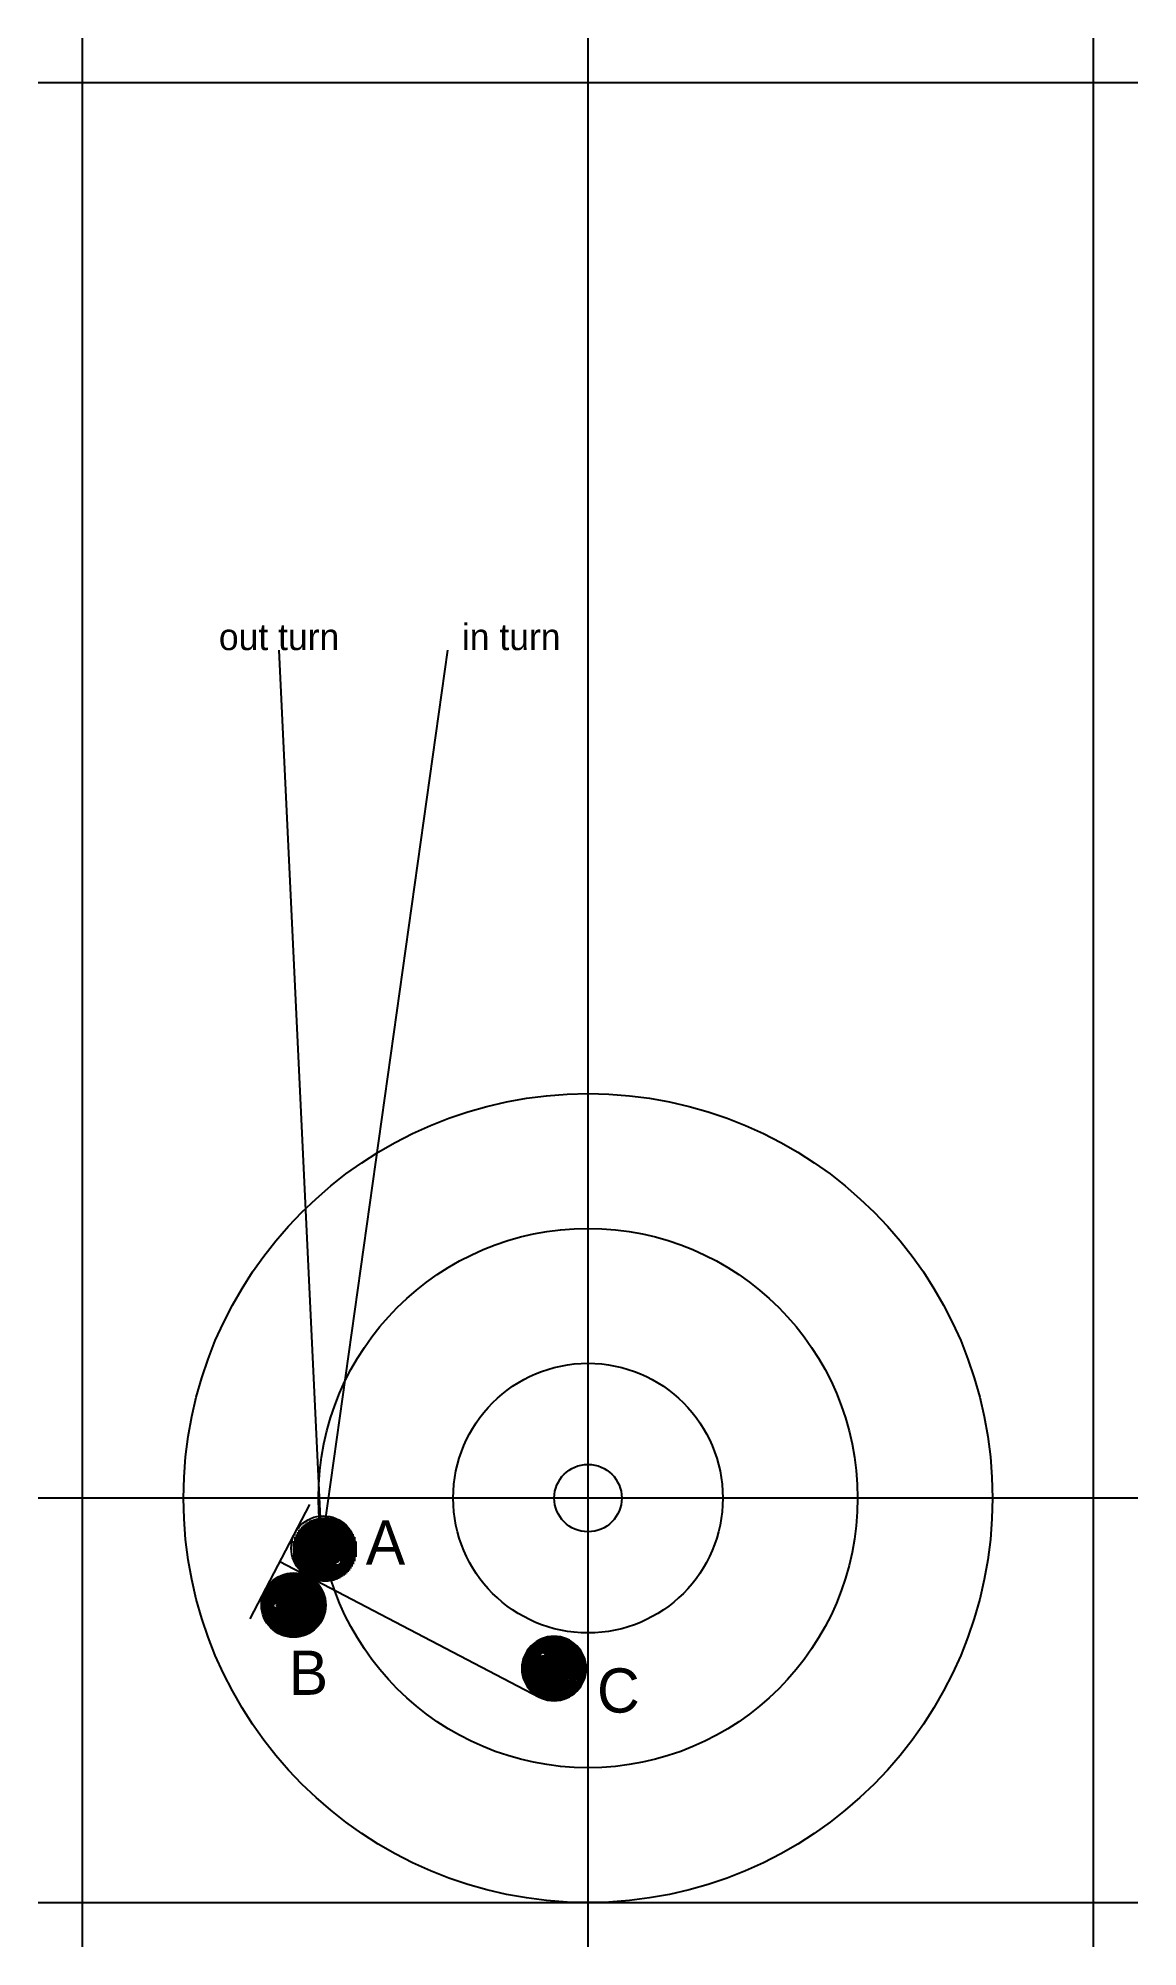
# Model space of a CAD drawing. Extents: x -2.49 to 2.49, y -2.03 to 6.6.
import ezdxf
from ezdxf.enums import TextEntityAlignment as Align

# ---------------------------------------------------------------- set-up
doc = ezdxf.new("R2010")
doc.units = 0
doc.header["$LTSCALE"] = 0.75
doc.linetypes.add('AUSGEZOGEN', pattern=[0])
doc.linetypes.add('VERDECKT', pattern=[0])
doc.layers.get('0').update_dxf_attribs({"linetype": 'AUSGEZOGEN'})

# ---------------------------------------------------------------- blocks, each defined once
blk = doc.blocks.new('*X')
at = {"color": 0}
for p, q in [((9.8945, 10.0094), (10.0406, 10.1555)), ((9.8947, 10.0185), (10.0315, 10.1553)), ((9.8948, 10.0008), (10.0492, 10.1552)), ((9.8955, 9.9927), (10.0573, 10.1545)), ((9.8956, 10.0282), (10.0218, 10.1544)), ((9.8966, 9.985), (10.065, 10.1534)), ((9.8973, 10.0388), (10.0112, 10.1527)), ((9.8981, 9.9777), (10.0723, 10.1519)), ((9.8999, 9.9706), (10.0794, 10.1501)), ((9.9002, 10.0505), (9.9995, 10.1498)), ((9.902, 9.9639), (10.0861, 10.148)), ((9.9043, 9.9574), (10.0926, 10.1457)), ((9.9048, 10.0639), (9.9861, 10.1452)), ((9.9069, 9.9511), (10.0989, 10.1431)), ((9.9097, 9.9451), (10.1049, 10.1403)), ((9.9128, 9.9393), (10.1107, 10.1372)), ((9.9128, 10.0808), (9.9692, 10.1372)), ((9.9161, 9.9337), (10.1163, 10.1339)), ((9.9195, 9.9284), (10.1216, 10.1305)), ((9.9232, 9.9232), (10.1268, 10.1268)), ((10.0388, 10.03), (10.1318, 10.1229)), ((10.0461, 10.0284), (10.1366, 10.1189)), ((10.0497, 10.0232), (10.1411, 10.1146)), ((10.05, 10.0146), (10.1455, 10.1102)), ((10.05, 10.0058), (10.1498, 10.1056)), ((10.05, 9.997), (10.1538, 10.1007)), ((9.9271, 9.9182), (10.03, 10.0212)), ((9.9311, 9.9134), (10.03, 10.0123)), ((10.0021, 9.8695), (10.1805, 10.0479)), ((10.0092, 9.8678), (10.1822, 10.0408)), ((10.0166, 9.8664), (10.1836, 10.0334)), ((10.0244, 9.8653), (10.1847, 10.0256)), ((10.03, 10.03), (10.04, 10.04)), ((10.03, 10.0212), (10.0468, 10.0379)), ((10.03, 10.0123), (10.0499, 10.0322)), ((10.03, 10.0035), (10.05, 10.0235)), ((10.03, 9.9946), (10.05, 10.0146)), ((10.0326, 9.8647), (10.1853, 10.0174)), ((10.0493, 9.9256), (10.1785, 10.0547)), ((10.05, 9.9881), (10.1576, 10.0957)), ((10.05, 9.9793), (10.1612, 10.0905)), ((10.05, 9.9705), (10.1647, 10.0851)), ((10.05, 9.9616), (10.1679, 10.0795)), ((10.05, 9.9528), (10.1709, 10.0736)), ((10.05, 9.9439), (10.1737, 10.0676)), ((10.05, 9.9351), (10.1762, 10.0613)), ((9.9354, 9.9089), (10.03, 10.0035)), ((9.9398, 9.9045), (10.03, 9.9946)), ((9.9444, 9.9002), (10.03, 9.9858)), ((9.9493, 9.8962), (10.03, 9.977)), ((9.9543, 9.8924), (10.03, 9.9681)), ((9.9595, 9.8888), (10.03, 9.9593)), ((9.9649, 9.8853), (10.03, 9.9505)), ((9.9705, 9.8821), (10.03, 9.9416)), ((9.9764, 9.8791), (10.03, 9.9328)), ((9.9824, 9.8763), (10.031, 9.9249)), ((10.03, 9.9858), (10.05, 10.0058)), ((10.03, 9.977), (10.05, 9.997)), ((10.03, 9.9681), (10.05, 9.9881)), ((10.03, 9.9593), (10.05, 9.9793)), ((10.03, 9.9505), (10.05, 9.9705)), ((10.03, 9.9416), (10.05, 9.9616)), ((10.0314, 9.9342), (10.05, 9.9528)), ((10.0364, 9.9304), (10.05, 9.9439)), ((10.0413, 9.8645), (10.1855, 10.0087)), ((10.0505, 9.8648), (10.1852, 9.9995)), ((10.0604, 9.8659), (10.1841, 9.9896)), ((10.0711, 9.8678), (10.1822, 9.9789)), ((10.0831, 9.871), (10.179, 9.9669)), ((10.0971, 9.8761), (10.1739, 9.9529)), ((10.1152, 9.8854), (10.1646, 9.9348)), ((9.9887, 9.8738), (10.0356, 9.9207)), ((9.9953, 9.8715), (10.0444, 9.9207))]:
    blk.add_line(p, q, dxfattribs=at)
blk = doc.blocks.new('ROCKD')
at = {"color": 0}
blk.add_lwpolyline([(-0.001, 0.02), (0.001, 0.02, -0.414214), (0.01, 0.011), (0.01, -0.081, -0.414214), (0.001, -0.09), (-0.001, -0.09, -0.414214), (-0.01, -0.081), (-0.01, 0.011, -0.414214)], format="xyb", close=True, dxfattribs=at)
for radius in [0.1455, 0.1055]:
    blk.add_circle((0, 0), radius, dxfattribs=at)
blk.add_blockref('*X', (-10.04, -10.01), dxfattribs=at)
blk = doc.blocks.new('HOUSEO')
at = {"color": 0}
for p, q in [((-2.286, -2.0288), (-2.286, 6.6008)), ((0, -2.0288), (0, 6.6008)), ((2.286, -2.0288), (2.286, 6.6008)), ((-2.486, 6.4008), (2.486, 6.4008)), ((2.486, 0), (-2.486, 0)), ((-2.486, -1.8288), (2.486, -1.8288))]:
    blk.add_line(p, q, dxfattribs=at)
for radius in [1.8288, 1.2192, 0.6096, 0.1524]:
    blk.add_circle((0, 0), radius, dxfattribs=at)
blk = doc.blocks.new('ROCKL')
at = {"color": 0}
blk.add_lwpolyline([(-0.001, 0.02), (0.001, 0.02, -0.414214), (0.01, 0.011), (0.01, -0.081, -0.414214), (0.001, -0.09), (-0.001, -0.09, -0.414214), (-0.01, -0.081), (-0.01, 0.011, -0.414214)], format="xyb", close=True, dxfattribs=at)
for radius in [0.1455, 0.1055]:
    blk.add_circle((0, 0), radius, dxfattribs=at)
blk.add_blockref('*X', (-10.04, -10.02), dxfattribs=at)

msp = doc.modelspace()

# ---------------------------------------------------------------- linework, layer by layer
at = {"color": 0, "linetype": 'VERDECKT'}
for q in [(-1.3969, 3.834), (-0.6345, 3.834)]:
    msp.add_line((-1.2041, -0.2176), q, dxfattribs=at)
at = {"color": 0}
for p, q in [((-1.5278, -0.5453), (-1.2582, -0.0294)), ((-1.393, -0.2873), (-0.2211, -0.8995))]:
    msp.add_line(p, q, dxfattribs=at)

# ---------------------------------------------------------------- block references
msp.add_blockref('HOUSEO', (0, 0), dxfattribs=at)
for name, p, rotation in [('ROCKL', (-1.1966, -0.2257), 45.61433226848385), ('ROCKD', (-1.3314, -0.4837), 271.5913137245486)]:
    msp.add_blockref(name, p, dxfattribs=dict(at, rotation=rotation))
at = {"color": 0, "xscale": -1, "rotation": 220.061590712481}
msp.add_blockref('ROCKD', (-0.1537, -0.7705), dxfattribs=at)

# ---------------------------------------------------------------- texts
at = {"color": 0}
for s, p in [('out turn', (-1.3969, 3.834)), ('in turn', (-0.3473, 3.834))]:
    msp.add_text(s, height=0.12, dxfattribs=at).set_placement(p, align=Align.CENTER)
for s, p in [('A', (-1.0048, -0.3007)), ('B', (-1.3534, -0.8895)), ('C', (0.0408, -0.9698))]:
    msp.add_text(s, height=0.2, dxfattribs=at).set_placement(p)

doc.saveas('drawing.dxf')
